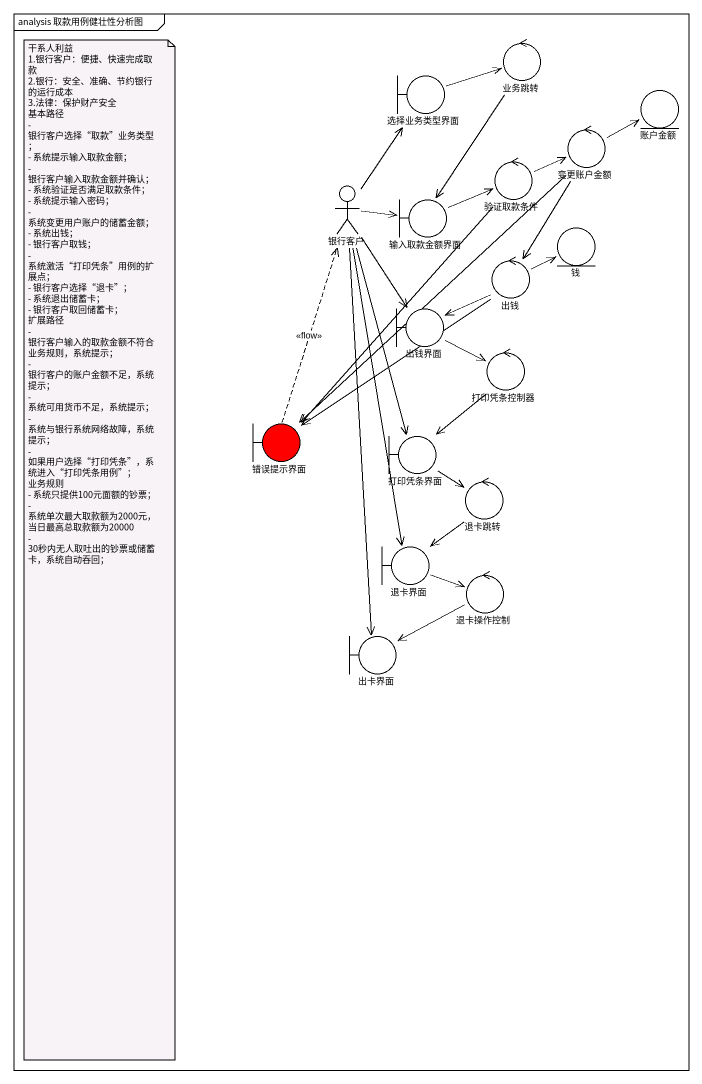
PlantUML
@startuml
mainframe analysis 取款用例健壮性分析图
control 业务跳转
boundary 选择业务类型界面
entity 账户金额
control 变更账户金额
control 验证取款条件
actor 银行客户
boundary 输入取款金额界面
entity 钱
control 出钱
boundary 出钱界面
control 打印凭条控制器
boundary 错误提示界面 #FF0000
boundary 打印凭条界面
control 退卡跳转
boundary 退卡界面
control 退卡操作控制
boundary 出卡界面
业务跳转 --> 输入取款金额界面
选择业务类型界面 -right-> 业务跳转
变更账户金额 -right-> 账户金额
变更账户金额 --> 出钱
变更账户金额 --> 错误提示界面
验证取款条件 -right-> 变更账户金额
验证取款条件 --> 错误提示界面
银行客户 -up-> 选择业务类型界面
银行客户 -right-> 输入取款金额界面
银行客户 --> 出钱界面
银行客户 --> 打印凭条界面
银行客户 --> 退卡界面
银行客户 --> 出卡界面
输入取款金额界面 -right-> 验证取款条件
出钱 -right-> 钱
出钱 --> 出钱界面
出钱 --> 错误提示界面
出钱界面 -right-> 打印凭条控制器
打印凭条控制器 --> 打印凭条界面
错误提示界面 .up.> 银行客户 : <<flow>>
打印凭条界面 --> 退卡跳转
退卡跳转 --> 退卡界面
退卡界面 -right-> 退卡操作控制
退卡操作控制 -left-> 出卡界面
note as N1
  干系人利益
  1.银行客户：便捷、快速完成取款
  2.银行：安全、准确、节约银行的运行成本
  3.法律：保护财产安全
  基本路径
  - 银行客户选择“取款”业务类型；
  - 系统提示输入取款金额；
  - 银行客户输入取款金额并确认；
  - 系统验证是否满足取款条件；
  - 系统提示输入密码；
  - 系统变更用户账户的储蓄金额；
  - 系统出钱；
  - 银行客户取钱；
  - 系统激活“打印凭条”用例的扩展点；
  - 银行客户选择“退卡”；
  - 系统退出储蓄卡；
  - 银行客户取回储蓄卡；
  扩展路径
  - 银行客户输入的取款金额不符合业务规则，系统提示；
  - 银行客户的账户金额不足，系统提示；
  - 系统可用货币不足，系统提示；
  - 系统与银行系统网络故障，系统提示；
  - 如果用户选择“打印凭条”，系统进入“打印凭条用例”；
  业务规则
  - 系统只提供100元面额的钞票；
  - 系统单次最大取款额为2000元，当日最高总取款额为20000
  - 30秒内无人取吐出的钞票或储蓄卡，系统自动吞回；
end note
@enduml
